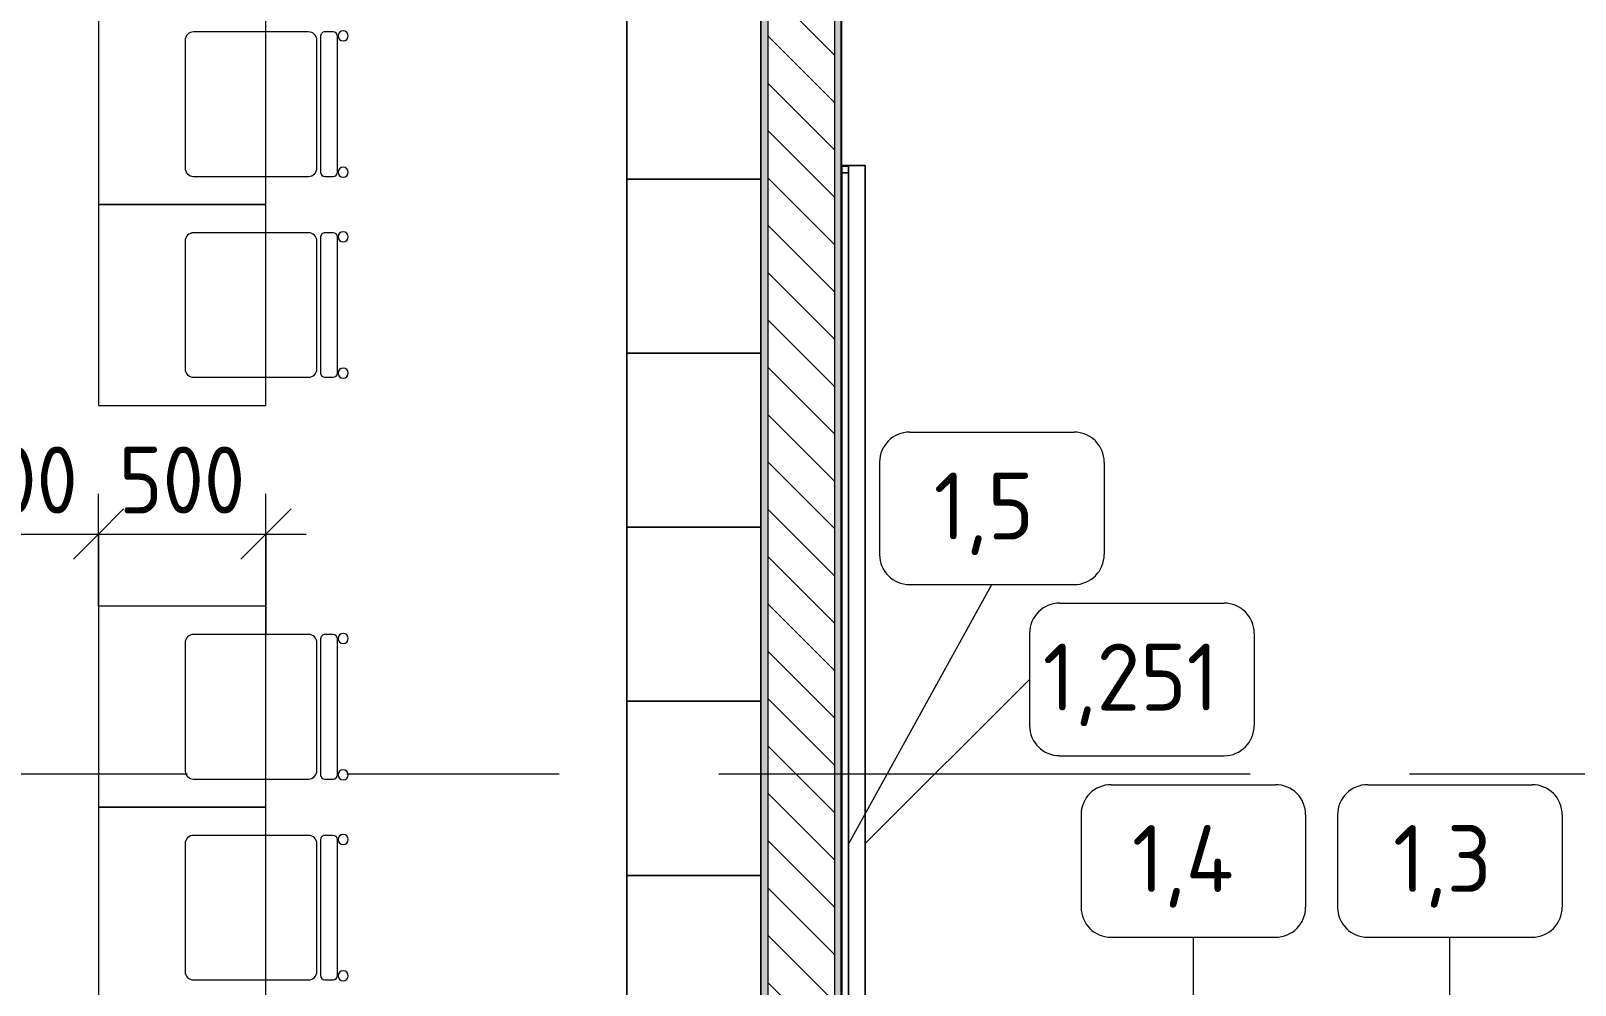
# Model space of a CAD drawing. Header units: millimetres. Extents: x -3724 to 231642, y -8553 to 29017.
# Drawn here: x 27208 to 31821, y 2969 to 5819 of the extents above; entities that cross this region are included whole.
import ezdxf

# ---------------------------------------------------------------- set-up
doc = ezdxf.new("R2010")
doc.units = ezdxf.units.MM
doc.linetypes.add('Осевая', pattern=[3175, 635, -476.25, 1587.5, -476.25])
for name, color, linetype, lineweight in [('A-ANNO-DIMS', 7, 'Continuous', 9), ('A-ANNO-DIMS-100', 7, 'Continuous', 9), ('A-WALL', 7, 'Continuous', 9), ('I-FURN-IDEN', 7, 'Continuous', 9), ('I-WALL', 7, 'Continuous', 9), ('Оси-2', 7, 'Осевая', 9)]:
    doc.layers.add(name, color=color, linetype=linetype, lineweight=lineweight)
for name, color, linetype, lineweight, true_color in [('A-WALL-1', 9, 'Continuous', 9, 0x808080), ('A-WALL-FNSH-1', 9, 'Continuous', 9, 0x808080), ('I-FURN-1', 9, 'Continuous', 9, 0x808080)]:
    doc.layers.add(name, color=color, linetype=linetype, lineweight=lineweight, true_color=true_color)
doc.styles.add('GOST Common', font='GOST_Common.ttf', dxfattribs={"height": 200})
doc.styles.add('ISOCPEUR_1', font='isocpeur.ttf', dxfattribs={"width": 0.9, "height": 200})
doc.dimstyles.new('ISO-2_0_0_9К_Средний_округл2', dxfattribs={"dimscale": 304.8, "dimtxt": 199.196235, "dimasz": 0.492126, "dimexe": 0.393701, "dimexo": 0, "dimgap": 0, "dimtad": 1, "dimdec": 0, "dimrnd": 10, "dimzin": 0, "dimdsep": 46, "dimtxsty": 'ISOCPEUR_1', "dimblk1": 'OBLIQUE', "dimblk2": 'OBLIQUE', "dimsah": 1, "dimcen": 0.09, "dimdle": 0.393701, "dimazin": 0, "dimtfac": 1, "dimtdec": 4, "dimtix": 1, "dimtmove": 0, "dimatfit": 3, "dimfxl": 1, "dimtvp": 1, "dimtolj": 1, "dimtzin": 0, "dimarcsym": 2})
pattern_1 = [(0, (0, 0), (121.92, 30.48), [10.058, -81.382, 10.058, -81.382, -487.68]), (0, (0, 0), (121.92, 30.48), [-182.88, 10.058, -172.822, 10.058, -81.382, -213.36]), (0, (0, 0), (121.92, 30.48), [-457.2, 10.058, -50.902, 10.058, -142.342]), (120, (45.72, 15.24), (-87.356454, 90.345817), [10.058, -81.382, 10.058, -81.382, -487.68]), (120, (45.72, 15.24), (-87.356454, 90.345817), [-182.88, 10.058, -172.822, 10.058, -81.382, -213.36]), (120, (45.72, 15.24), (-87.356454, 90.345817), [-457.2, 10.058, -50.902, 10.058, -142.342]), (240, (60.96, 76.2), (-34.563546, -120.825817), [10.058, -81.382, 10.058, -81.382, -487.68]), (240, (60.96, 76.2), (-34.563546, -120.825817), [-182.88, 10.058, -172.822, 10.058, -81.382, -213.36]), (240, (60.96, 76.2), (-34.563546, -120.825817), [-457.2, 10.058, -50.902, 10.058, -142.342])]

# ---------------------------------------------------------------- blocks, each defined once
blk = doc.blocks.new('Стол базовый прямоугольный - 1_7а-25476368-План расстановки мебели и оборудования 1 этажа в осях 1-12')
at = {"layer": 'I-FURN-1'}
for p, q in [((250, 300), (-250, 300)), ((-250, 300), (-250, -300)), ((250, -300), (250, 300)), ((-250, -300), (250, -300))]:
    blk.add_line(p, q, dxfattribs=at)
blk = doc.blocks.new('Стул Breuer - 1_9а-V88-План расстановки мебели и оборудования 1 этажа в осях 1-12')
at = {"layer": 'I-FURN-1'}
for p, q in [((190.5, 241.3), (-190.5, 241.3)), ((-215.9, 215.9), (-215.9, 0)), ((215.9, 0), (215.9, 215.9)), ((-215.9, 0), (-215.9, -127)), ((215.9, -127), (215.9, 0)), ((-215.9, -176.2), (-215.9, -200.8)), ((203.2, -163.5), (-203.2, -163.5)), ((-190.5, -152.4), (190.5, -152.4)), ((215.9, -200.8), (215.9, -176.2)), ((-203.2, -213.5), (203.2, -213.5))]:
    blk.add_line(p, q, dxfattribs=at)
for centre, radius, start, end in [((-190.5, 215.9), 25.4, 135, 180), ((-190.5, 215.9), 25.4, 105, 135), ((-190.5, 215.9), 25.4, 90, 105), ((190.5, 215.9), 25.4, 0, 90), ((-190.5, -127), 25.4, 180, 270), ((190.5, -127), 25.4, 270, 360), ((-203.2, -176.2), 12.7, 90, 180), ((203.2, -176.2), 12.7, 360, 90), ((-203.5, -230.6), 15.1, 360, 180), ((-203.5, -230.6), 15.1, 180, 360), ((-203.2, -200.8), 12.7, 180, 270), ((203.7, -230.6), 15.1, 360, 180), ((203.7, -230.6), 15.1, 180, 360), ((203.2, -200.8), 12.7, 270, 360)]:
    blk.add_arc(centre, radius, start, end, dxfattribs=at)
blk = doc.blocks.new('Стул Breuer - 1_9а-V84-План расстановки мебели и оборудования 1 этажа в осях 1-12')
at = {"layer": 'I-FURN-1'}
for p, q in [((190.5, 241.3), (-190.5, 241.3)), ((-215.9, 215.9), (-215.9, 0)), ((215.9, 0), (215.9, 215.9)), ((-215.9, 0), (-215.9, -127)), ((215.9, -127), (215.9, 0)), ((-215.9, -176.2), (-215.9, -200.8)), ((203.2, -163.5), (-203.2, -163.5)), ((-190.5, -152.4), (190.5, -152.4)), ((215.9, -200.8), (215.9, -176.2)), ((-203.2, -213.5), (203.2, -213.5))]:
    blk.add_line(p, q, dxfattribs=at)
for centre, radius, start, end in [((-190.5, 215.9), 25.4, 90, 180), ((190.5, 215.9), 25.4, 0, 90), ((-190.5, -127), 25.4, 180, 270), ((190.5, -127), 25.4, 270, 360), ((-203.2, -176.2), 12.7, 90, 180), ((203.2, -176.2), 12.7, 360, 90), ((-203.5, -230.6), 15.1, 360, 180), ((-203.5, -230.6), 15.1, 180, 360), ((-203.2, -200.8), 12.7, 180, 270), ((203.7, -230.6), 15.1, 360, 180), ((203.7, -230.6), 15.1, 180, 360), ((203.2, -200.8), 12.7, 270, 360)]:
    blk.add_arc(centre, radius, start, end, dxfattribs=at)
blk = doc.blocks.new('Стул Breuer - 1_9а-V86-План расстановки мебели и оборудования 1 этажа в осях 1-12')
at = {"layer": 'I-FURN-1'}
for p, q in [((190.5, 241.3), (-190.5, 241.3)), ((-215.9, 215.9), (-215.9, 0)), ((215.9, 0), (215.9, 215.9)), ((-215.9, 0), (-215.9, -127)), ((215.9, -127), (215.9, 0)), ((-215.9, -176.2), (-215.9, -200.8)), ((203.2, -163.5), (-203.2, -163.5)), ((-190.5, -152.4), (190.5, -152.4)), ((215.9, -200.8), (215.9, -176.2)), ((-203.2, -213.5), (203.2, -213.5))]:
    blk.add_line(p, q, dxfattribs=at)
for centre, radius, start, end in [((-190.5, 215.9), 25.4, 90, 180), ((190.5, 215.9), 25.4, 0, 90), ((-190.5, -127), 25.4, 180, 270), ((190.5, -127), 25.4, 270, 360), ((-203.2, -176.2), 12.7, 90, 180), ((203.2, -176.2), 12.7, 360, 90), ((-203.5, -230.6), 15.1, 360, 180), ((-203.5, -230.6), 15.1, 180, 360), ((-203.2, -200.8), 12.7, 180, 270), ((203.7, -230.6), 15.1, 360, 180), ((203.7, -230.6), 15.1, 180, 360), ((203.2, -200.8), 12.7, 270, 360)]:
    blk.add_arc(centre, radius, start, end, dxfattribs=at)
blk = doc.blocks.new('Зеркало обычное - Доска-V120-План расстановки мебели и оборудования 1 этажа в осях 1-12')
at = {"layer": 'I-FURN-1'}
for p, q in [((2025, 60), (-2025, 60)), ((-2025, 60), (-2025, 40)), ((-2025, 40.3), (-2025, 60)), ((-2025, 60), (-2005, 60)), ((2005, 60), (-2005, 60)), ((-2005, 60), (-2005, 40)), ((-2005, 40), (-2005, 60)), ((-2005, 60), (2005, 60)), ((-2005, 60), (2005, 60)), ((2005, 60), (-2005, 60)), ((-2005, 60), (2005, 60)), ((-2005, 40), (-2005, 60)), ((-2005, 40), (-2005, 60)), ((2005, 40), (2005, 60)), ((2005, 60), (2005, 40)), ((2005, 60), (2025, 60)), ((2005, 60), (2005, 40)), ((2005, 40), (2005, 60)), ((2025, 40), (2025, 60)), ((2025, 60), (2025, 40)), ((-2025, 40), (2025, 40)), ((-2023, 40), (-2025, 40)), ((-2005, 40), (-2023, 40)), ((-2005, 40), (2005, 40)), ((2005, 40), (-2005, 40)), ((2005, 40), (-2005, 40)), ((-2005, 40), (2005, 40)), ((2005, 40), (-2005, 40)), ((2025, 40), (2005, 40))]:
    blk.add_line(p, q, dxfattribs=at)
blk = doc.blocks.new('шкаф 1_112 - шкаф 1_112-31117176-План расстановки мебели и оборудования 1 этажа в осях 1-12')
at = {"layer": 'I-FURN-1'}
for p, q in [((-400, 6070), (-400, 1188.6)), ((0, 0), (0, 6070)), ((-400, 5375), (-400, 4855)), ((-400, 4855), (-400, 5375)), ((0, 4855), (0, 5375)), ((0, 5375), (0, 4855)), ((-400, 4855), (0, 4855)), ((-400, 4855), (0, 4855)), ((0, 4855), (-400, 4855)), ((0, 4855), (-400, 4855)), ((-400, 4855), (-400, 4335)), ((-400, 4335), (-400, 4855)), ((-400, 4855), (0, 4855)), ((0, 4335), (0, 4855)), ((0, 4855), (0, 4335)), ((-400, 4335), (0, 4335)), ((0, 4335), (-400, 4335)), ((-400, 4335), (-400, 3815)), ((-400, 3815), (-400, 4335)), ((-400, 4335), (0, 4335)), ((-400, 4335), (0, 4335)), ((0, 4335), (-400, 4335)), ((0, 3815), (0, 4335)), ((0, 4335), (0, 3815)), ((-400, 3815), (0, 3815)), ((-400, 3815), (0, 3815)), ((0, 3815), (-400, 3815)), ((0, 3815), (-400, 3815)), ((-400, 3815), (-400, 3295)), ((-400, 3295), (-400, 3815)), ((-400, 3815), (0, 3815)), ((0, 3295), (0, 3815)), ((0, 3815), (0, 3295)), ((0, 3295), (-400, 3295)), ((0, 3295), (-400, 3295)), ((-400, 3295), (-400, 2775)), ((-400, 2775), (-400, 3295)), ((-400, 3295), (0, 3295)), ((-400, 3295), (0, 3295)), ((0, 3295), (-400, 3295)), ((0, 2775), (0, 3295)), ((0, 3295), (0, 2775)), ((0, 2775), (-400, 2775)), ((-400, 2775), (0, 2775)), ((0, 2775), (-400, 2775)), ((0, 2775), (-400, 2775)), ((-400, 2775), (-400, 2255)), ((-400, 2255), (-400, 2775)), ((-400, 2775), (0, 2775)), ((0, 2255), (0, 2775)), ((0, 2775), (0, 2255))]:
    blk.add_line(p, q, dxfattribs=at)
blk = doc.blocks.new('DIMBLOCK84-План расстановки мебели и оборудования 1 этажа в осях 1-12')
at = {"layer": 'A-ANNO-DIMS-100'}
for p, q in [((26910, 4018.8), (26910, 4436)), ((27410, 4100), (27410, 4436)), ((26910, 4316), (27410, 4316)), ((26910, 4316), (26910, 4018.8)), ((27410, 4316), (27410, 4100))]:
    blk.add_line(p, q, dxfattribs=at)
at = {"layer": 'A-ANNO-DIMS-100', "lineweight": 20}
for p, q in [((26910, 4316), (26985, 4391)), ((27410, 4316), (27485, 4391)), ((26910, 4316), (26835, 4241)), ((27410, 4316), (27335, 4241))]:
    blk.add_line(p, q, dxfattribs=at)
at = {"layer": 'A-ANNO-DIMS-100', "color": 0, "insert": (26970.4, 4577.3), "char_height": 200, "width": 455.087, "attachment_point": 1, "line_spacing_factor": 1.149209, "style": 'ISOCPEUR_1'}
blk.add_mtext('500', dxfattribs=at)
blk = doc.blocks.new('_Oblique')
at = {"color": 0, "linetype": 'ByBlock', "lineweight": -2}
blk.add_line((-0.5, -0.5), (0.5, 0.5), dxfattribs=at)
blk = doc.blocks.new('DIMBLOCK85-План расстановки мебели и оборудования 1 этажа в осях 1-12')
at = {"layer": 'A-ANNO-DIMS-100'}
for p, q in [((27410, 4100), (27410, 4436)), ((27910, 4018.8), (27910, 4436)), ((27410, 4316), (28030, 4316)), ((27410, 4316), (27410, 4100)), ((27910, 4316), (27910, 4018.8))]:
    blk.add_line(p, q, dxfattribs=at)
at = {"layer": 'A-ANNO-DIMS-100', "lineweight": 20}
for p, q in [((27410, 4316), (27485, 4391)), ((27910, 4316), (27985, 4391)), ((27410, 4316), (27335, 4241)), ((27910, 4316), (27835, 4241))]:
    blk.add_line(p, q, dxfattribs=at)
at = {"layer": 'A-ANNO-DIMS-100', "color": 0, "insert": (27470.4, 4577.3), "char_height": 200, "width": 455.087, "attachment_point": 1, "line_spacing_factor": 1.149209, "style": 'ISOCPEUR_1'}
blk.add_mtext('500', dxfattribs=at)
blk = doc.blocks.new('Марка_Мебель - В прямоуг_Balcon_Марка-25523697-План расстановки мебели и оборудования 1 этажа в осях 1-12')
at = {"layer": 'I-FURN-IDEN'}
for p, q in [((-2.455, 2.278), (2.455, 2.278)), ((-3.355, 1.378), (-3.355, -1.384)), ((3.355, 1.378), (3.355, -1.378)), ((-2.461, -2.278), (2.455, -2.278))]:
    blk.add_line(p, q, dxfattribs=at)
for centre, radius, start, end in [((-2.455, 1.378), 0.9, 90, 180), ((2.455, 1.378), 0.9, 0, 90), ((2.455, -1.378), 0.9, 270, 0), ((-2.461, -1.384), 0.893, 180, 270)]:
    blk.add_arc(centre, radius, start, end, dxfattribs=at)

msp = doc.modelspace()

# ---------------------------------------------------------------- hatches: boundary and pattern name
at = {"layer": 'I-WALL'}
h = msp.add_hatch(dxfattribs=at)
h.set_pattern_fill('FP_16', color=256, style=0, pattern_type=2)
h.set_pattern_definition([(135, (0, 0), (-70.71068, -70.71068), [])])
h.paths.add_polyline_path([(29599.2, 500), (29609.7, 500), (29609.7, 7300), (29409.7, 7300), (29409.7, 500)])
h = msp.add_hatch(dxfattribs=at)
h.set_pattern_fill('FP_103', color=256, style=0, pattern_type=2)
h.set_pattern_definition(pattern_1)
h.paths.add_polyline_path([(29609.7, 520), (29628.7, 520), (29628.7, 7280), (29609.7, 7280), (29609.7, 608.4)])
h = msp.add_hatch(dxfattribs=at)
h.set_pattern_fill('FP_103', color=256, style=0, pattern_type=2)
h.set_pattern_definition(pattern_1)
h.paths.add_polyline_path([(29389.7, 520), (29409.7, 520), (29409.7, 6990), (29389.7, 6990), (29389.7, 520.1)])

# ---------------------------------------------------------------- linework, layer by layer
at = {"layer": 'A-WALL'}
msp.add_line((29389.7, 520), (29389.7, 6970), dxfattribs=at)
at = {"layer": 'A-WALL-1'}
for p, q in [((29608.7, 7300), (29608.7, 500)), ((29609.7, 500), (29609.7, 7300)), ((29628.7, 520), (29628.7, 7280)), ((29409.7, 6990), (29409.7, 500))]:
    msp.add_line(p, q, dxfattribs=at)
at = {"layer": 'A-WALL-FNSH-1'}
for p, q in [((29629.7, 7279), (29629.7, 520)), ((29630.7, 521), (29630.7, 7279)), ((29388.7, 6969), (29388.7, 521))]:
    msp.add_line(p, q, dxfattribs=at)
at = {"layer": 'I-FURN-1'}
for p, q in [((29699.9, 5417), (29629.9, 5417)), ((29629.9, 5417), (29629.9, 1367)), ((29629.9, 1367), (29629.9, 5417)), ((29629.9, 5417), (29699.9, 5417)), ((29699.9, 1367), (29699.9, 5417)), ((29699.9, 5417), (29699.9, 1367))]:
    msp.add_line(p, q, dxfattribs=at)
at = {"layer": 'I-FURN-IDEN'}
for p, q in [((29650, 3390), (30078.6, 4164.9)), ((29699.9, 3392), (30191.4, 3881.6)), ((30680.5, 2209.6), (30680.5, 3111.6)), ((31446.9, 2654.9), (31446.9, 3111.6))]:
    msp.add_line(p, q, dxfattribs=at)
at = {"layer": 'Оси-2'}
for p, q in [((29610, 593.7), (29610, 24898.1)), ((-423.7, 3600), (35770, 3600))]:
    msp.add_line(p, q, dxfattribs=at)

# ---------------------------------------------------------------- block references
at = {"layer": 'I-FURN-1'}
for name, p in [('шкаф 1_112 - шкаф 1_112-31117176-План расстановки мебели и оборудования 1 этажа в осях 1-12', (29388.5, 521.2)), ('Стол базовый прямоугольный - 1_7а-25476368-План расстановки мебели и оборудования 1 этажа в осях 1-12', (27660, 5600)), ('Стол базовый прямоугольный - 1_7а-25476368-План расстановки мебели и оборудования 1 этажа в осях 1-12', (27660, 5000)), ('Стол базовый прямоугольный - 1_7а-25476368-План расстановки мебели и оборудования 1 этажа в осях 1-12', (27660, 3800)), ('Стол базовый прямоугольный - 1_7а-25476368-План расстановки мебели и оборудования 1 этажа в осях 1-12', (27660, 3200))]:
    msp.add_blockref(name, p, dxfattribs=at)
for name, p, rotation in [('Стул Breuer - 1_9а-V86-План расстановки мебели и оборудования 1 этажа в осях 1-12', (27910, 5600), 89.99999999999959), ('Зеркало обычное - Доска-V120-План расстановки мебели и оборудования 1 этажа в осях 1-12', (29690, 3390), 89.9999999999998), ('Стул Breuer - 1_9а-V86-План расстановки мебели и оборудования 1 этажа в осях 1-12', (27910, 5000), 89.99999999999959), ('Стул Breuer - 1_9а-V88-План расстановки мебели и оборудования 1 этажа в осях 1-12', (27910, 3800), 89.99999999999959), ('Стул Breuer - 1_9а-V84-План расстановки мебели и оборудования 1 этажа в осях 1-12', (27910, 3200), 89.99999999999959)]:
    msp.add_blockref(name, p, dxfattribs=dict(at, rotation=rotation))
at = {"layer": 'I-FURN-IDEN', "xscale": 99.99999999999993, "yscale": 99.99999999999993, "zscale": 99.99999999999993}
for p in [(30078.6, 4392.6), (30526.8, 3881.6), (30680.5, 3339.4), (31446.9, 3339.4)]:
    msp.add_blockref('Марка_Мебель - В прямоуг_Balcon_Марка-25523697-План расстановки мебели и оборудования 1 этажа в осях 1-12', p, dxfattribs=at)

# ---------------------------------------------------------------- texts
at = {"layer": 'I-FURN-IDEN', "char_height": 200, "attachment_point": 1, "style": 'GOST Common'}
for s, insert, width in [('1,5', (29905.1, 4499.7), 384.81), ('1,251', (30230.8, 3988.7), 681.434), ('1,4', (30497, 3446.5), 408.861), ('1,3', (31276.9, 3446.5), 376.793)]:
    msp.add_mtext(s, dxfattribs=dict(at, insert=insert, width=width))

# ---------------------------------------------------------------- dimensions: what is measured, and where the dimension line sits
at = {"layer": 'A-ANNO-DIMS'}
for base, p1, p2, override, picture, middle in [((27410, 4316), (26910, 4018.8), (27410, 4100), {"dimpost": '<>', "dimfxl": 506.549486}, 'DIMBLOCK84-План расстановки мебели и оборудования 1 этажа в осях 1-12', (27160, 4416)), ((27910, 4316), (27410, 4100), (27910, 4018.8), {"dimpost": '<>', "dimfxl": 506.549553}, 'DIMBLOCK85-План расстановки мебели и оборудования 1 этажа в осях 1-12', (27660, 4416))]:
    dim = msp.add_linear_dim(base=base, p1=p1, p2=p2, dimstyle='ISO-2_0_0_9К_Средний_округл2', override=override, dxfattribs=at)
    dim.commit()
    dim.dimension.update_dxf_attribs({"geometry": picture, "text_midpoint": middle})

doc.saveas('drawing.dxf')
